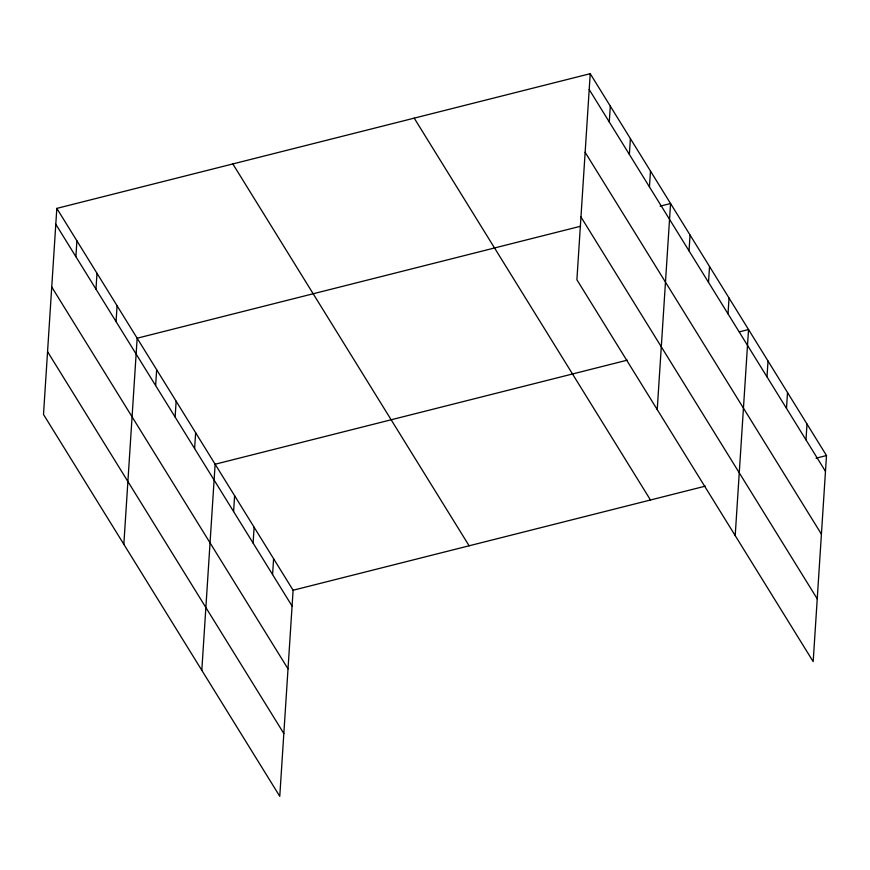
<?xml version="1.0" encoding="UTF-8"?>
<svg xmlns="http://www.w3.org/2000/svg" width="870" height="870" viewBox="0 0 870 870"><rect width="100%" height="100%" fill="white"/><g stroke="black" fill="none" stroke-linecap="round" stroke-linejoin="round"><path stroke-width="1.3" d="M56.822 208.387L43.5 414.457L279.77 796.311L293.103 590.241L56.822 208.387L590.23 73.689L826.5 455.543L813.178 661.613L576.897 279.759L590.23 73.689M75.886 256.683L76.908 240.838M95.972 289.134L96.994 273.3M116.047 321.596L117.08 305.762M123.834 544.283L137.155 338.212L580.594 226.243M155.632 385.551L156.654 369.717M175.12 417.056L176.142 401.222M194.608 448.561L195.641 432.727M201.807 670.302L215.129 464.232L627.27 360.158M233.595 511.571L234.617 495.737M253.094 543.065L254.116 527.231M272.582 574.57L273.604 558.736M609.283 121.985L610.305 106.151M629.369 154.436L630.391 138.602M649.455 186.898L650.477 171.064M657.231 409.585L670.563 203.526L660.123 206.157M689.029 250.864L690.051 235.02M708.517 282.358L709.539 266.524M728.016 313.863L729.038 298.029M735.204 535.605L748.526 329.534L739.402 331.84M767.003 376.873L768.025 361.039M786.491 408.378L787.513 392.544M805.979 439.883L807.012 424.038M293.103 590.241L705.244 486.167M816.071 458.185L826.5 455.543M589.197 89.523L825.478 471.377M585.14 152.304L821.421 534.158M580.964 216.978L817.234 598.843M414.207 118.135L650.477 500M232.845 163.941L469.126 545.794M55.8 224.221L292.081 606.075M51.743 287.002L288.013 668.856M47.556 351.676L283.837 733.53"/></g></svg>
